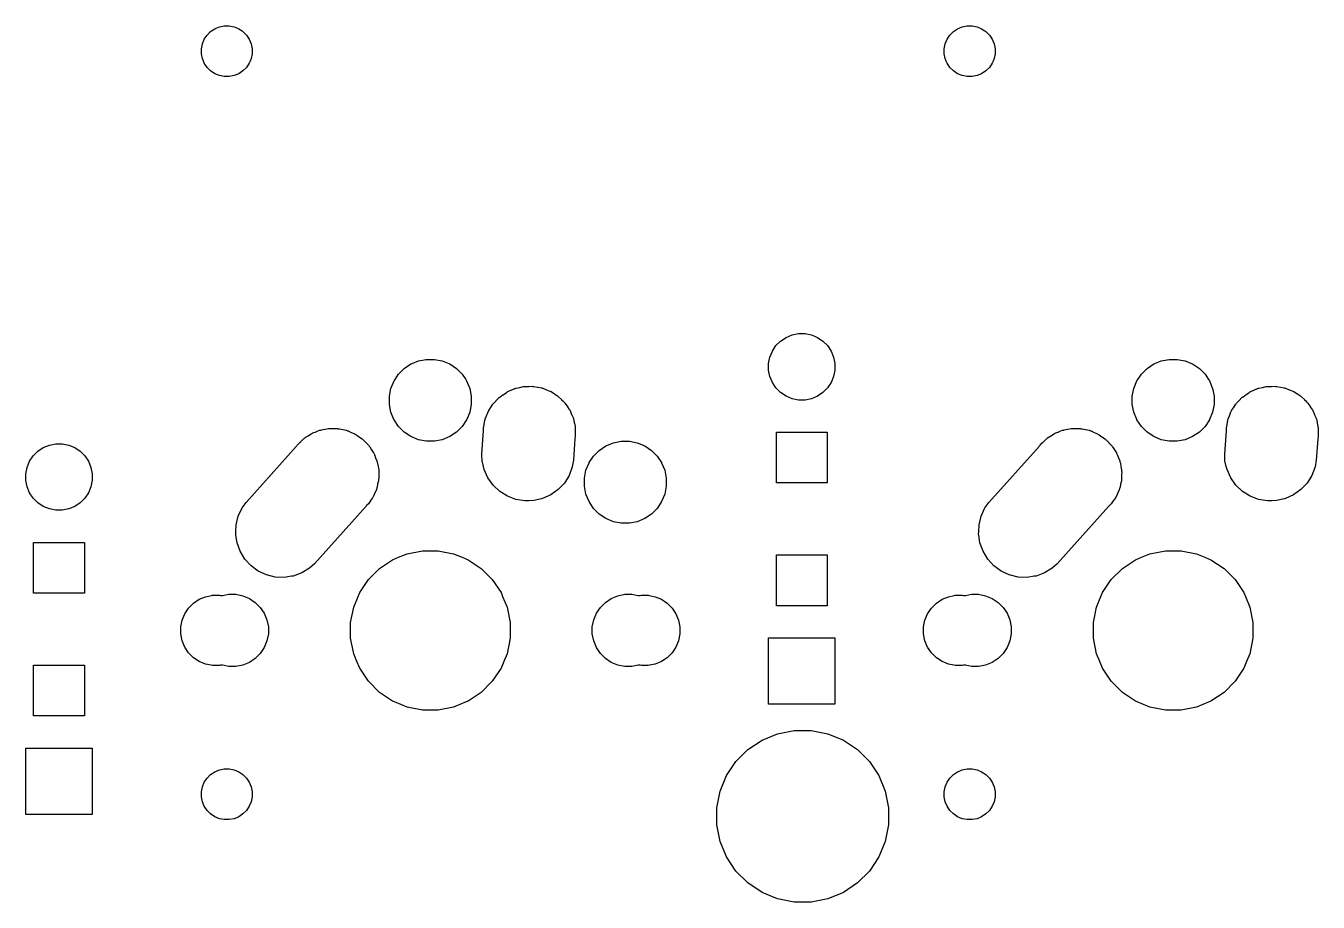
# Model space of a CAD drawing. Extents: x 53 to 306, y -113 to -54.
# Drawn here: x 184.89 to 218.03, y -111.74 to -89.27 of the extents above; entities that cross this region are included whole.
import ezdxf

# ---------------------------------------------------------------- set-up
doc = ezdxf.new("R2010")
doc.units = 0
doc.layers.add('BLACK', color=7, linetype='CONTINUOUS')

msp = doc.modelspace()

# ---------------------------------------------------------------- linework, layer by layer
at = {"layer": 'BLACK', "linetype": 'CONTINUOUS'}
for p, q in [((189.536, -89.51), (189.627, -89.4193)), ((189.627, -89.4193), (189.65, -89.404)), ((189.65, -89.404), (189.734, -89.3481)), ((189.734, -89.3481), (189.77, -89.333)), ((189.77, -89.333), (189.852, -89.299)), ((189.852, -89.299), (189.978, -89.274)), ((189.978, -89.274), (190.106, -89.274)), ((190.106, -89.274), (190.232, -89.299)), ((190.232, -89.299), (190.314, -89.333)), ((190.314, -89.333), (190.35, -89.3481)), ((190.35, -89.3481), (190.434, -89.404)), ((190.434, -89.404), (190.457, -89.4193)), ((190.457, -89.4193), (190.548, -89.51)), ((208.586, -89.51), (208.677, -89.4193)), ((208.677, -89.4193), (208.7, -89.404)), ((208.7, -89.404), (208.784, -89.3481)), ((208.784, -89.3481), (208.82, -89.333)), ((208.82, -89.333), (208.902, -89.299)), ((208.902, -89.299), (209.028, -89.274)), ((209.028, -89.274), (209.156, -89.274)), ((209.156, -89.274), (209.282, -89.299)), ((209.282, -89.299), (209.364, -89.333)), ((209.364, -89.333), (209.4, -89.3481)), ((209.4, -89.3481), (209.484, -89.404)), ((209.484, -89.404), (209.507, -89.4193)), ((209.507, -89.4193), (209.598, -89.51)), ((189.391, -89.8609), (189.416, -89.7351)), ((189.416, -89.7351), (189.465, -89.6166)), ((189.465, -89.6166), (189.536, -89.51)), ((190.548, -89.51), (190.619, -89.6166)), ((190.619, -89.6166), (190.668, -89.7351)), ((190.668, -89.7351), (190.693, -89.8609)), ((208.441, -89.8609), (208.466, -89.7351)), ((208.466, -89.7351), (208.515, -89.6166)), ((208.515, -89.6166), (208.586, -89.51)), ((209.598, -89.51), (209.669, -89.6166)), ((209.669, -89.6166), (209.718, -89.7351)), ((209.718, -89.7351), (209.743, -89.8609)), ((189.391, -89.9891), (189.391, -89.8609)), ((189.416, -90.1149), (189.391, -89.9891)), ((189.442, -90.1768), (189.416, -90.1149)), ((190.668, -90.1149), (190.642, -90.1768)), ((190.693, -89.9891), (190.668, -90.1149)), ((190.693, -89.8609), (190.693, -89.9891)), ((208.441, -89.9891), (208.441, -89.8609)), ((208.466, -90.1149), (208.441, -89.9891)), ((208.492, -90.1768), (208.466, -90.1149)), ((209.718, -90.1149), (209.692, -90.1768)), ((209.743, -89.9891), (209.718, -90.1149)), ((209.743, -89.8609), (209.743, -89.9891)), ((189.465, -90.2334), (189.442, -90.1768)), ((189.536, -90.34), (189.465, -90.2334)), ((189.627, -90.4307), (189.536, -90.34)), ((189.734, -90.5019), (189.627, -90.4307)), ((190.457, -90.4307), (190.35, -90.5019)), ((190.548, -90.34), (190.457, -90.4307)), ((190.619, -90.2334), (190.548, -90.34)), ((190.642, -90.1768), (190.619, -90.2334)), ((208.515, -90.2334), (208.492, -90.1768)), ((208.586, -90.34), (208.515, -90.2334)), ((208.677, -90.4307), (208.586, -90.34)), ((208.784, -90.5019), (208.677, -90.4307)), ((209.507, -90.4307), (209.4, -90.5019)), ((209.598, -90.34), (209.507, -90.4307)), ((209.669, -90.2334), (209.598, -90.34)), ((209.692, -90.1768), (209.669, -90.2334)), ((189.852, -90.551), (189.734, -90.5019)), ((189.734, -90.5019), (189.734, -90.5019)), ((189.734, -90.5019), (189.734, -90.5019)), ((189.978, -90.576), (189.852, -90.551)), ((190.106, -90.576), (189.978, -90.576)), ((190.232, -90.551), (190.106, -90.576)), ((190.35, -90.5019), (190.232, -90.551)), ((190.35, -90.5019), (190.35, -90.5019)), ((190.35, -90.5019), (190.35, -90.5019)), ((208.902, -90.551), (208.784, -90.5019)), ((208.784, -90.5019), (208.784, -90.5019)), ((208.784, -90.5019), (208.784, -90.5019)), ((209.028, -90.576), (208.902, -90.551)), ((209.156, -90.576), (209.028, -90.576)), ((209.282, -90.551), (209.156, -90.576)), ((209.4, -90.5019), (209.282, -90.551)), ((209.4, -90.5019), (209.4, -90.5019)), ((209.4, -90.5019), (209.4, -90.5019)), ((204.125, -97.4735), (204.244, -97.355)), ((204.244, -97.355), (204.383, -97.2619)), ((204.383, -97.2619), (204.538, -97.1977)), ((204.538, -97.1977), (204.702, -97.165)), ((204.702, -97.165), (204.87, -97.165)), ((204.87, -97.165), (205.034, -97.1977)), ((205.034, -97.1977), (205.189, -97.2619)), ((205.189, -97.2619), (205.328, -97.355)), ((205.328, -97.355), (205.447, -97.4735)), ((203.968, -97.7678), (204.032, -97.6129)), ((204.032, -97.6129), (204.125, -97.4735)), ((205.447, -97.4735), (205.54, -97.6129)), ((205.54, -97.6129), (205.604, -97.7678)), ((194.446, -98.205), (194.592, -98.0586)), ((194.592, -98.0586), (194.764, -97.9436)), ((194.764, -97.9436), (194.792, -97.9322)), ((194.792, -97.9322), (194.955, -97.8644)), ((194.955, -97.8644), (195.158, -97.824)), ((195.158, -97.824), (195.366, -97.824)), ((195.366, -97.824), (195.569, -97.8644)), ((195.569, -97.8644), (195.732, -97.9322)), ((195.732, -97.9322), (195.76, -97.9436)), ((195.76, -97.9436), (195.932, -98.0586)), ((195.932, -98.0586), (196.078, -98.205)), ((203.935, -97.9322), (203.968, -97.7678)), ((203.935, -98.0998), (203.935, -97.9322)), ((205.604, -97.7678), (205.637, -97.9322)), ((205.637, -97.9322), (205.637, -98.0998)), ((213.496, -98.205), (213.642, -98.0586)), ((213.642, -98.0586), (213.814, -97.9436)), ((213.814, -97.9436), (213.842, -97.9322)), ((213.842, -97.9322), (214.005, -97.8644)), ((214.005, -97.8644), (214.208, -97.824)), ((214.208, -97.824), (214.416, -97.824)), ((214.416, -97.824), (214.619, -97.8644)), ((214.619, -97.8644), (214.782, -97.9322)), ((214.782, -97.9322), (214.81, -97.9436)), ((214.81, -97.9436), (214.982, -98.0586)), ((214.982, -98.0586), (215.128, -98.205)), ((194.251, -98.5684), (194.331, -98.3772)), ((194.331, -98.3772), (194.356, -98.339)), ((194.356, -98.339), (194.446, -98.205)), ((196.078, -98.205), (196.168, -98.339)), ((196.168, -98.339), (196.193, -98.3772)), ((196.193, -98.3772), (196.273, -98.5684)), ((203.968, -98.2642), (203.935, -98.0998)), ((204.032, -98.4191), (203.968, -98.2642)), ((204.125, -98.5585), (204.032, -98.4191)), ((205.54, -98.4191), (205.447, -98.5585)), ((205.604, -98.2642), (205.54, -98.4191)), ((205.637, -98.0998), (205.604, -98.2642)), ((213.301, -98.5684), (213.381, -98.3772)), ((213.381, -98.3772), (213.406, -98.339)), ((213.406, -98.339), (213.496, -98.205)), ((215.128, -98.205), (215.218, -98.339)), ((215.218, -98.339), (215.243, -98.3772)), ((215.243, -98.3772), (215.323, -98.5684)), ((194.211, -98.7715), (194.251, -98.5684)), ((196.273, -98.5684), (196.313, -98.7715)), ((197.052, -98.7815), (197.098, -98.751)), ((197.098, -98.751), (197.124, -98.7334)), ((197.124, -98.7334), (197.127, -98.7313)), ((197.127, -98.7313), (197.213, -98.6701)), ((197.213, -98.6701), (197.222, -98.6663)), ((197.222, -98.6663), (197.24, -98.6563)), ((197.24, -98.6563), (197.245, -98.6528)), ((197.245, -98.6528), (197.267, -98.6438)), ((197.267, -98.6438), (197.327, -98.6187)), ((197.327, -98.6187), (197.331, -98.6173)), ((197.331, -98.6173), (197.425, -98.575)), ((197.425, -98.575), (197.433, -98.5731)), ((197.433, -98.5731), (197.453, -98.5667)), ((197.453, -98.5667), (197.459, -98.5642)), ((197.459, -98.5642), (197.549, -98.5463)), ((197.549, -98.5463), (197.553, -98.5455)), ((197.553, -98.5455), (197.65, -98.523)), ((197.65, -98.523), (197.659, -98.5227)), ((197.659, -98.5227), (197.679, -98.5204)), ((197.679, -98.5204), (197.686, -98.519)), ((197.686, -98.519), (197.781, -98.519)), ((197.781, -98.519), (197.785, -98.5189)), ((197.785, -98.5189), (197.882, -98.516)), ((197.882, -98.516), (197.889, -98.5173)), ((197.889, -98.5173), (197.91, -98.519)), ((197.91, -98.519), (197.918, -98.519)), ((197.918, -98.519), (198.014, -98.5381)), ((198.014, -98.5381), (198.017, -98.5387)), ((198.017, -98.5387), (198.11, -98.5543)), ((198.11, -98.5543), (198.117, -98.5569)), ((198.117, -98.5569), (198.137, -98.5626)), ((198.137, -98.5626), (198.145, -98.5642)), ((198.145, -98.5642), (198.238, -98.6028)), ((198.238, -98.6028), (198.241, -98.6041)), ((198.241, -98.6041), (198.327, -98.6365)), ((198.327, -98.6365), (198.333, -98.64)), ((198.333, -98.64), (198.351, -98.6495)), ((198.351, -98.6495), (198.359, -98.6528)), ((198.359, -98.6528), (198.445, -98.7104)), ((198.445, -98.7104), (198.448, -98.7123)), ((198.448, -98.7123), (198.523, -98.7594)), ((204.244, -98.677), (204.125, -98.5585)), ((204.383, -98.7701), (204.244, -98.677)), ((205.328, -98.677), (205.189, -98.7701)), ((205.447, -98.5585), (205.328, -98.677)), ((213.261, -98.7715), (213.301, -98.5684)), ((215.323, -98.5684), (215.363, -98.7715)), ((216.102, -98.7815), (216.148, -98.751)), ((216.148, -98.751), (216.174, -98.7334)), ((216.174, -98.7334), (216.177, -98.7313)), ((216.177, -98.7313), (216.263, -98.6701)), ((216.263, -98.6701), (216.272, -98.6663)), ((216.272, -98.6663), (216.29, -98.6563)), ((216.29, -98.6563), (216.295, -98.6528)), ((216.295, -98.6528), (216.317, -98.6438)), ((216.317, -98.6438), (216.377, -98.6187)), ((216.377, -98.6187), (216.381, -98.6173)), ((216.381, -98.6173), (216.475, -98.575)), ((216.475, -98.575), (216.483, -98.5731)), ((216.483, -98.5731), (216.503, -98.5667)), ((216.503, -98.5667), (216.509, -98.5642)), ((216.509, -98.5642), (216.599, -98.5463)), ((216.599, -98.5463), (216.603, -98.5455)), ((216.603, -98.5455), (216.7, -98.523)), ((216.7, -98.523), (216.709, -98.5227)), ((216.709, -98.5227), (216.729, -98.5204)), ((216.729, -98.5204), (216.736, -98.519)), ((216.736, -98.519), (216.831, -98.519)), ((216.831, -98.519), (216.835, -98.5189)), ((216.835, -98.5189), (216.932, -98.516)), ((216.932, -98.516), (216.939, -98.5173)), ((216.939, -98.5173), (216.96, -98.519)), ((216.96, -98.519), (216.968, -98.519)), ((216.968, -98.519), (217.064, -98.5381)), ((217.064, -98.5381), (217.067, -98.5387)), ((217.067, -98.5387), (217.16, -98.5543)), ((217.16, -98.5543), (217.167, -98.5569)), ((217.167, -98.5569), (217.187, -98.5626)), ((217.187, -98.5626), (217.195, -98.5642)), ((217.195, -98.5642), (217.288, -98.6028)), ((217.288, -98.6028), (217.291, -98.6041)), ((217.291, -98.6041), (217.377, -98.6365)), ((217.377, -98.6365), (217.383, -98.64)), ((217.383, -98.64), (217.401, -98.6495)), ((217.401, -98.6495), (217.409, -98.6528)), ((217.409, -98.6528), (217.495, -98.7104)), ((217.495, -98.7104), (217.498, -98.7123)), ((217.498, -98.7123), (217.573, -98.7594)), ((194.211, -98.9785), (194.211, -98.7715)), ((194.251, -99.1816), (194.211, -98.9785)), ((196.313, -98.9785), (196.273, -99.1816)), ((196.313, -98.7715), (196.313, -98.9785)), ((196.76, -99.138), (196.806, -99.0691)), ((196.806, -99.0691), (196.808, -99.066)), ((196.808, -99.066), (196.866, -98.9731)), ((196.866, -98.9731), (196.873, -98.966)), ((196.873, -98.966), (196.886, -98.9498)), ((196.886, -98.9498), (196.889, -98.9453)), ((196.889, -98.9453), (196.948, -98.8856)), ((196.948, -98.8856), (196.951, -98.8829)), ((196.951, -98.8829), (197.025, -98.8045)), ((197.025, -98.8045), (197.032, -98.799)), ((197.032, -98.799), (197.048, -98.7856)), ((197.048, -98.7856), (197.052, -98.7815)), ((198.523, -98.7594), (198.528, -98.7635)), ((198.528, -98.7635), (198.544, -98.7764)), ((198.544, -98.7764), (198.552, -98.7815)), ((198.552, -98.7815), (198.627, -98.8565)), ((198.627, -98.8565), (198.629, -98.8591)), ((198.629, -98.8591), (198.663, -98.8906)), ((198.663, -98.8906), (198.692, -98.9182)), ((198.692, -98.9182), (198.695, -98.9227)), ((198.695, -98.9227), (198.709, -98.9386)), ((198.709, -98.9386), (198.715, -98.9453)), ((198.715, -98.9453), (198.775, -99.0352)), ((198.775, -99.0352), (198.778, -99.0383)), ((198.778, -99.0383), (198.826, -99.1068)), ((204.538, -98.8343), (204.383, -98.7701)), ((204.702, -98.867), (204.538, -98.8343)), ((204.87, -98.867), (204.702, -98.867)), ((205.034, -98.8343), (204.87, -98.867)), ((205.189, -98.7701), (205.034, -98.8343)), ((213.261, -98.9785), (213.261, -98.7715)), ((213.301, -99.1816), (213.261, -98.9785)), ((215.363, -98.9785), (215.323, -99.1816)), ((215.363, -98.7715), (215.363, -98.9785)), ((215.81, -99.138), (215.856, -99.0691)), ((215.856, -99.0691), (215.858, -99.066)), ((215.858, -99.066), (215.916, -98.9731)), ((215.916, -98.9731), (215.923, -98.966)), ((215.923, -98.966), (215.936, -98.9498)), ((215.936, -98.9498), (215.939, -98.9453)), ((215.939, -98.9453), (215.998, -98.8856)), ((215.998, -98.8856), (216.001, -98.8829)), ((216.001, -98.8829), (216.075, -98.8045)), ((216.075, -98.8045), (216.082, -98.799)), ((216.082, -98.799), (216.098, -98.7856)), ((216.098, -98.7856), (216.102, -98.7815)), ((217.573, -98.7594), (217.578, -98.7635)), ((217.578, -98.7635), (217.594, -98.7764)), ((217.594, -98.7764), (217.602, -98.7815)), ((217.602, -98.7815), (217.677, -98.8565)), ((217.677, -98.8565), (217.679, -98.8591)), ((217.679, -98.8591), (217.713, -98.8906)), ((217.713, -98.8906), (217.742, -98.9182)), ((217.742, -98.9182), (217.745, -98.9227)), ((217.745, -98.9227), (217.759, -98.9386)), ((217.759, -98.9386), (217.765, -98.9453)), ((217.765, -98.9453), (217.825, -99.0352)), ((217.825, -99.0352), (217.828, -99.0383)), ((217.828, -99.0383), (217.876, -99.1068)), ((194.328, -99.3676), (194.251, -99.1816)), ((194.331, -99.3728), (194.328, -99.3676)), ((194.446, -99.545), (194.331, -99.3728)), ((196.193, -99.3728), (196.078, -99.545)), ((196.196, -99.3676), (196.193, -99.3728)), ((196.273, -99.1816), (196.196, -99.3676)), ((196.642, -99.496), (196.661, -99.3861)), ((196.661, -99.3861), (196.665, -99.3766)), ((196.661, -99.3861), (196.661, -99.3861)), ((196.661, -99.3861), (196.661, -99.3861)), ((196.665, -99.3766), (196.67, -99.3567)), ((196.67, -99.3567), (196.671, -99.352)), ((196.671, -99.352), (196.702, -99.2764)), ((196.702, -99.2764), (196.704, -99.2731)), ((196.704, -99.2731), (196.743, -99.1695)), ((196.743, -99.1695), (196.748, -99.161)), ((196.748, -99.161), (196.758, -99.1426)), ((196.758, -99.1426), (196.76, -99.138)), ((198.826, -99.1068), (198.829, -99.1116)), ((198.829, -99.1116), (198.839, -99.1297)), ((198.839, -99.1297), (198.844, -99.138)), ((198.844, -99.138), (198.886, -99.2394)), ((198.886, -99.2394), (198.888, -99.2427)), ((198.888, -99.2427), (198.922, -99.3181)), ((198.922, -99.3181), (198.923, -99.3229)), ((198.923, -99.3229), (198.929, -99.3426)), ((198.929, -99.3426), (198.933, -99.352)), ((198.933, -99.352), (198.95, -99.4396)), ((213.378, -99.3676), (213.301, -99.1816)), ((213.381, -99.3728), (213.378, -99.3676)), ((213.496, -99.545), (213.381, -99.3728)), ((215.243, -99.3728), (215.128, -99.545)), ((215.246, -99.3676), (215.243, -99.3728)), ((215.323, -99.1816), (215.246, -99.3676)), ((215.692, -99.496), (215.711, -99.3861)), ((215.711, -99.3861), (215.715, -99.3766)), ((215.711, -99.3861), (215.711, -99.3861)), ((215.711, -99.3861), (215.711, -99.3861)), ((215.715, -99.3766), (215.72, -99.3567)), ((215.72, -99.3567), (215.721, -99.352)), ((215.721, -99.352), (215.752, -99.2764)), ((215.752, -99.2764), (215.754, -99.2731)), ((215.754, -99.2731), (215.793, -99.1695)), ((215.793, -99.1695), (215.798, -99.161)), ((215.798, -99.161), (215.808, -99.1426)), ((215.808, -99.1426), (215.81, -99.138)), ((217.876, -99.1068), (217.879, -99.1116)), ((217.879, -99.1116), (217.889, -99.1297)), ((217.889, -99.1297), (217.894, -99.138)), ((217.894, -99.138), (217.936, -99.2394)), ((217.936, -99.2394), (217.938, -99.2427)), ((217.938, -99.2427), (217.972, -99.3181)), ((217.972, -99.3181), (217.973, -99.3229)), ((217.973, -99.3229), (217.979, -99.3426)), ((217.979, -99.3426), (217.983, -99.352)), ((217.983, -99.352), (218, -99.4396)), ((192.167, -99.7584), (192.205, -99.7328)), ((192.205, -99.7328), (192.22, -99.7265)), ((192.22, -99.7265), (192.237, -99.7179)), ((192.237, -99.7179), (192.251, -99.7093)), ((192.251, -99.7093), (192.334, -99.6794)), ((192.334, -99.6794), (192.339, -99.6775)), ((192.339, -99.6775), (192.419, -99.6442)), ((192.419, -99.6442), (192.435, -99.641)), ((192.435, -99.641), (192.453, -99.6359)), ((192.453, -99.6359), (192.469, -99.6302)), ((192.469, -99.6302), (192.555, -99.6169)), ((192.555, -99.6169), (192.561, -99.616)), ((192.561, -99.616), (192.646, -99.599)), ((192.646, -99.599), (192.663, -99.599)), ((192.663, -99.599), (192.682, -99.5976)), ((192.682, -99.5976), (192.698, -99.595)), ((192.698, -99.595), (192.698, -99.595)), ((192.698, -99.595), (192.702, -99.5952)), ((192.702, -99.5952), (192.785, -99.5989)), ((192.785, -99.5989), (192.791, -99.599)), ((192.791, -99.599), (192.878, -99.599)), ((192.878, -99.599), (192.894, -99.6022)), ((192.894, -99.6022), (192.913, -99.6045)), ((192.913, -99.6045), (192.93, -99.6052)), ((192.93, -99.6052), (193.014, -99.626)), ((193.014, -99.626), (193.02, -99.6272)), ((193.02, -99.6272), (193.105, -99.6442)), ((193.105, -99.6442), (193.12, -99.6505)), ((193.12, -99.6505), (193.138, -99.6564)), ((193.138, -99.6564), (193.15, -99.6592)), ((193.15, -99.6592), (193.155, -99.6604)), ((193.155, -99.6604), (193.234, -99.6973)), ((193.234, -99.6973), (193.239, -99.6995)), ((193.239, -99.6995), (193.319, -99.7328)), ((193.319, -99.7328), (193.329, -99.7397)), ((193.329, -99.7397), (193.333, -99.742)), ((193.333, -99.742), (193.349, -99.7514)), ((194.592, -99.6914), (194.446, -99.545)), ((194.764, -99.8064), (194.592, -99.6914)), ((195.932, -99.6914), (195.76, -99.8064)), ((196.078, -99.545), (195.932, -99.6914)), ((196.585, -100.253), (196.626, -99.6524)), ((196.626, -99.579), (196.642, -99.4996)), ((196.626, -99.5792), (196.626, -99.579)), ((196.626, -99.644), (196.626, -99.5792)), ((196.626, -99.6524), (196.626, -99.644)), ((196.642, -99.4996), (196.642, -99.496)), ((198.95, -99.4396), (198.954, -99.4607)), ((198.954, -99.4607), (198.955, -99.4644)), ((198.955, -99.4644), (198.974, -99.5438)), ((198.974, -99.5438), (198.974, -99.5485)), ((198.974, -99.5485), (198.976, -99.5692)), ((198.976, -99.5692), (198.977, -99.5735)), ((198.977, -99.5735), (198.978, -99.5792)), ((198.978, -99.5792), (198.978, -99.6906)), ((198.978, -99.6906), (198.978, -99.6944)), ((198.978, -99.6944), (198.979, -99.7173)), ((198.979, -99.7173), (198.978, -99.7241)), ((198.978, -99.7241), (198.978, -99.7325)), ((198.978, -99.7325), (198.978, -99.8108)), ((204.135, -100.992), (204.135, -99.69)), ((204.135, -99.69), (205.437, -99.69)), ((205.437, -99.69), (205.437, -100.992)), ((211.217, -99.7584), (211.255, -99.7328)), ((211.255, -99.7328), (211.27, -99.7265)), ((211.27, -99.7265), (211.287, -99.7179)), ((211.287, -99.7179), (211.301, -99.7093)), ((211.301, -99.7093), (211.384, -99.6794)), ((211.384, -99.6794), (211.389, -99.6775)), ((211.389, -99.6775), (211.469, -99.6442)), ((211.469, -99.6442), (211.485, -99.641)), ((211.485, -99.641), (211.503, -99.6359)), ((211.503, -99.6359), (211.519, -99.6302)), ((211.519, -99.6302), (211.605, -99.6169)), ((211.605, -99.6169), (211.611, -99.616)), ((211.611, -99.616), (211.696, -99.599)), ((211.696, -99.599), (211.713, -99.599)), ((211.713, -99.599), (211.732, -99.5976)), ((211.732, -99.5976), (211.748, -99.595)), ((211.748, -99.595), (211.748, -99.595)), ((211.748, -99.595), (211.752, -99.5952)), ((211.752, -99.5952), (211.835, -99.5989)), ((211.835, -99.5989), (211.841, -99.599)), ((211.841, -99.599), (211.928, -99.599)), ((211.928, -99.599), (211.944, -99.6022)), ((211.944, -99.6022), (211.963, -99.6045)), ((211.963, -99.6045), (211.98, -99.6052)), ((211.98, -99.6052), (212.064, -99.626)), ((212.064, -99.626), (212.07, -99.6272)), ((212.07, -99.6272), (212.155, -99.6442)), ((212.155, -99.6442), (212.17, -99.6505)), ((212.17, -99.6505), (212.188, -99.6564)), ((212.188, -99.6564), (212.2, -99.6592)), ((212.2, -99.6592), (212.205, -99.6604)), ((212.205, -99.6604), (212.284, -99.6973)), ((212.284, -99.6973), (212.289, -99.6995)), ((212.289, -99.6995), (212.369, -99.7328)), ((212.369, -99.7328), (212.379, -99.7397)), ((212.379, -99.7397), (212.383, -99.742)), ((212.383, -99.742), (212.399, -99.7514)), ((213.642, -99.6914), (213.496, -99.545)), ((213.814, -99.8064), (213.642, -99.6914)), ((214.982, -99.6914), (214.81, -99.8064)), ((215.128, -99.545), (214.982, -99.6914)), ((215.635, -100.253), (215.676, -99.6524)), ((215.676, -99.579), (215.692, -99.4996)), ((215.676, -99.5792), (215.676, -99.579)), ((215.676, -99.644), (215.676, -99.5792)), ((215.676, -99.6524), (215.676, -99.644)), ((215.692, -99.4996), (215.692, -99.496)), ((218, -99.4396), (218.004, -99.4607)), ((218.004, -99.4607), (218.005, -99.4644)), ((218.005, -99.4644), (218.024, -99.5438)), ((218.024, -99.5438), (218.024, -99.5485)), ((218.024, -99.5485), (218.026, -99.5692)), ((218.026, -99.5692), (218.027, -99.5735)), ((218.027, -99.5735), (218.028, -99.5792)), ((218.028, -99.5792), (218.028, -99.6906)), ((218.028, -99.6906), (218.028, -99.6944)), ((218.028, -99.6944), (218.029, -99.7173)), ((218.029, -99.7173), (218.028, -99.7241)), ((218.028, -99.7241), (218.028, -99.7325)), ((218.028, -99.7325), (218.028, -99.8108)), ((185.337, -100.088), (185.492, -100.024)), ((185.492, -100.024), (185.656, -99.991)), ((185.656, -99.991), (185.824, -99.991)), ((185.824, -99.991), (185.988, -100.024)), ((185.988, -100.024), (186.143, -100.088)), ((190.538, -101.493), (191.825, -100.059)), ((191.825, -100.059), (191.836, -100.045)), ((191.836, -100.045), (191.849, -100.025)), ((191.849, -100.025), (191.905, -99.9685)), ((191.905, -99.9685), (191.91, -99.9636)), ((191.91, -99.9636), (191.925, -99.9466)), ((191.925, -99.9466), (191.947, -99.9268)), ((191.925, -99.9466), (191.925, -99.9466)), ((191.925, -99.9466), (191.925, -99.9466)), ((191.947, -99.9268), (191.951, -99.923)), ((191.951, -99.923), (192.012, -99.8615)), ((192.012, -99.8615), (192.026, -99.8524)), ((192.026, -99.8524), (192.041, -99.8406)), ((192.041, -99.8406), (192.051, -99.8314)), ((192.051, -99.8314), (192.053, -99.8294)), ((192.053, -99.8294), (192.128, -99.7841)), ((192.128, -99.7841), (192.133, -99.7811)), ((192.133, -99.7811), (192.167, -99.7584)), ((193.349, -99.7514), (193.364, -99.7584)), ((193.364, -99.7584), (193.435, -99.81)), ((193.435, -99.81), (193.439, -99.8131)), ((193.439, -99.8131), (193.472, -99.835)), ((193.472, -99.835), (193.512, -99.8615)), ((193.512, -99.8615), (193.523, -99.8733)), ((193.523, -99.8733), (193.538, -99.8856)), ((193.538, -99.8856), (193.551, -99.8954)), ((193.551, -99.8954), (193.61, -99.9597)), ((193.61, -99.9597), (193.614, -99.9637)), ((193.614, -99.9637), (193.675, -100.025)), ((193.675, -100.025), (193.685, -100.039)), ((193.685, -100.039), (193.696, -100.054)), ((193.696, -100.054), (193.708, -100.066)), ((193.708, -100.066), (193.753, -100.141)), ((194.955, -99.8856), (194.764, -99.8064)), ((194.764, -99.8064), (194.764, -99.8064)), ((194.764, -99.8064), (194.764, -99.8064)), ((195.158, -99.926), (194.955, -99.8856)), ((195.366, -99.926), (195.158, -99.926)), ((195.569, -99.8856), (195.366, -99.926)), ((195.76, -99.8064), (195.569, -99.8856)), ((195.76, -99.8064), (195.76, -99.8064)), ((195.76, -99.8064), (195.76, -99.8064)), ((198.969, -99.8619), (198.931, -100.413)), ((198.971, -99.846), (198.969, -99.8619)), ((198.978, -99.8108), (198.971, -99.846)), ((199.592, -100.159), (199.764, -100.044)), ((199.764, -100.044), (199.955, -99.9644)), ((199.764, -100.044), (199.764, -100.044)), ((199.955, -99.9644), (200.158, -99.924)), ((200.158, -99.924), (200.366, -99.924)), ((200.366, -99.924), (200.569, -99.9644)), ((200.569, -99.9644), (200.76, -100.044)), ((200.76, -100.044), (200.76, -100.044)), ((200.76, -100.044), (200.932, -100.159)), ((209.588, -101.493), (210.875, -100.059)), ((210.875, -100.059), (210.886, -100.045)), ((210.886, -100.045), (210.899, -100.025)), ((210.899, -100.025), (210.955, -99.9685)), ((210.955, -99.9685), (210.96, -99.9636)), ((210.96, -99.9636), (210.975, -99.9466)), ((210.975, -99.9466), (210.997, -99.9268)), ((210.975, -99.9466), (210.975, -99.9466)), ((210.975, -99.9466), (210.975, -99.9466)), ((210.997, -99.9268), (211.001, -99.923)), ((211.001, -99.923), (211.062, -99.8615)), ((211.062, -99.8615), (211.076, -99.8524)), ((211.076, -99.8524), (211.091, -99.8406)), ((211.091, -99.8406), (211.101, -99.8314)), ((211.101, -99.8314), (211.103, -99.8294)), ((211.103, -99.8294), (211.178, -99.7841)), ((211.178, -99.7841), (211.183, -99.7811)), ((211.183, -99.7811), (211.217, -99.7584)), ((212.399, -99.7514), (212.414, -99.7584)), ((212.414, -99.7584), (212.485, -99.81)), ((212.485, -99.81), (212.489, -99.8131)), ((212.489, -99.8131), (212.522, -99.835)), ((212.522, -99.835), (212.562, -99.8615)), ((212.562, -99.8615), (212.573, -99.8733)), ((212.573, -99.8733), (212.588, -99.8856)), ((212.588, -99.8856), (212.601, -99.8954)), ((212.601, -99.8954), (212.66, -99.9597)), ((212.66, -99.9597), (212.664, -99.9637)), ((212.664, -99.9637), (212.725, -100.025)), ((212.725, -100.025), (212.735, -100.039)), ((212.735, -100.039), (212.746, -100.054)), ((212.746, -100.054), (212.758, -100.066)), ((212.758, -100.066), (212.803, -100.141)), ((214.005, -99.8856), (213.814, -99.8064)), ((213.814, -99.8064), (213.814, -99.8064)), ((213.814, -99.8064), (213.814, -99.8064)), ((214.208, -99.926), (214.005, -99.8856)), ((214.416, -99.926), (214.208, -99.926)), ((214.619, -99.8856), (214.416, -99.926)), ((214.81, -99.8064), (214.619, -99.8856)), ((214.81, -99.8064), (214.81, -99.8064)), ((214.81, -99.8064), (214.81, -99.8064)), ((218.019, -99.8619), (217.981, -100.413)), ((218.021, -99.846), (218.019, -99.8619)), ((218.028, -99.8108), (218.021, -99.846)), ((184.986, -100.439), (185.079, -100.3)), ((185.079, -100.3), (185.198, -100.181)), ((185.198, -100.181), (185.337, -100.088)), ((186.143, -100.088), (186.282, -100.181)), ((186.282, -100.181), (186.401, -100.3)), ((186.401, -100.3), (186.494, -100.439)), ((193.753, -100.141), (193.756, -100.145)), ((193.756, -100.145), (193.804, -100.218)), ((193.804, -100.218), (193.811, -100.233)), ((193.811, -100.233), (193.819, -100.25)), ((193.819, -100.25), (193.828, -100.264)), ((193.828, -100.264), (193.857, -100.346)), ((193.857, -100.346), (193.859, -100.351)), ((193.859, -100.351), (193.89, -100.426)), ((196.586, -100.289), (196.585, -100.253)), ((196.59, -100.426), (196.586, -100.289)), ((198.931, -100.413), (198.903, -100.584)), ((199.336, -100.47), (199.446, -100.305)), ((199.446, -100.305), (199.592, -100.159)), ((200.932, -100.159), (201.078, -100.305)), ((201.078, -100.305), (201.188, -100.47)), ((212.803, -100.141), (212.806, -100.145)), ((212.806, -100.145), (212.854, -100.218)), ((212.854, -100.218), (212.861, -100.233)), ((212.861, -100.233), (212.869, -100.25)), ((212.869, -100.25), (212.878, -100.264)), ((212.878, -100.264), (212.907, -100.346)), ((212.907, -100.346), (212.909, -100.351)), ((212.909, -100.351), (212.94, -100.426)), ((215.636, -100.289), (215.635, -100.253)), ((215.64, -100.426), (215.636, -100.289)), ((217.981, -100.413), (217.953, -100.584)), ((184.889, -100.758), (184.922, -100.594)), ((184.922, -100.594), (184.986, -100.439)), ((186.494, -100.439), (186.558, -100.594)), ((186.558, -100.594), (186.591, -100.758)), ((193.89, -100.426), (193.893, -100.432)), ((193.893, -100.432), (193.896, -100.448)), ((193.896, -100.448), (193.901, -100.467)), ((193.901, -100.467), (193.907, -100.482)), ((193.907, -100.482), (193.92, -100.568)), ((193.92, -100.568), (193.921, -100.573)), ((193.921, -100.573), (193.938, -100.659)), ((193.938, -100.659), (193.938, -100.676)), ((193.938, -100.676), (193.939, -100.695)), ((193.942, -100.711), (193.938, -100.798)), ((193.939, -100.695), (193.942, -100.711)), ((193.942, -100.711), (193.942, -100.711)), ((196.624, -100.574), (196.59, -100.426)), ((196.642, -100.652), (196.624, -100.574)), ((196.737, -100.863), (196.642, -100.652)), ((198.903, -100.584), (198.82, -100.8)), ((199.211, -100.871), (199.251, -100.668)), ((199.251, -100.668), (199.331, -100.477)), ((199.331, -100.477), (199.336, -100.47)), ((201.188, -100.47), (201.193, -100.477)), ((201.193, -100.477), (201.273, -100.668)), ((201.273, -100.668), (201.313, -100.871)), ((212.94, -100.426), (212.943, -100.432)), ((212.943, -100.432), (212.946, -100.448)), ((212.946, -100.448), (212.951, -100.467)), ((212.951, -100.467), (212.957, -100.482)), ((212.957, -100.482), (212.97, -100.568)), ((212.97, -100.568), (212.971, -100.573)), ((212.971, -100.573), (212.988, -100.659)), ((212.988, -100.659), (212.988, -100.676)), ((212.988, -100.676), (212.989, -100.695)), ((212.992, -100.711), (212.988, -100.798)), ((212.989, -100.695), (212.992, -100.711)), ((212.992, -100.711), (212.992, -100.711)), ((215.674, -100.574), (215.64, -100.426)), ((215.692, -100.652), (215.674, -100.574)), ((215.787, -100.863), (215.692, -100.652)), ((217.953, -100.584), (217.87, -100.8)), ((184.889, -100.926), (184.889, -100.758)), ((184.922, -101.09), (184.889, -100.926)), ((186.591, -100.926), (186.558, -101.09)), ((186.591, -100.758), (186.591, -100.926)), ((193.91, -101.032), (193.898, -101.09)), ((193.911, -101.027), (193.91, -101.032)), ((193.932, -100.943), (193.911, -101.027)), ((193.935, -100.907), (193.932, -100.926)), ((193.932, -100.926), (193.932, -100.943)), ((193.938, -100.891), (193.935, -100.906)), ((193.935, -100.906), (193.935, -100.907)), ((193.938, -100.798), (193.938, -100.803)), ((193.938, -100.803), (193.938, -100.891)), ((196.872, -101.052), (196.737, -100.863)), ((197.04, -101.211), (196.872, -101.052)), ((198.698, -100.997), (198.539, -101.165)), ((198.82, -100.8), (198.698, -100.997)), ((199.211, -101.079), (199.211, -100.871)), ((201.313, -100.871), (201.313, -101.079)), ((205.437, -100.992), (204.135, -100.992)), ((212.96, -101.032), (212.948, -101.09)), ((212.961, -101.027), (212.96, -101.032)), ((212.982, -100.943), (212.961, -101.027)), ((212.985, -100.907), (212.982, -100.926)), ((212.982, -100.926), (212.982, -100.943)), ((212.988, -100.891), (212.985, -100.906)), ((212.985, -100.906), (212.985, -100.907)), ((212.988, -100.798), (212.988, -100.803)), ((212.988, -100.803), (212.988, -100.891)), ((215.922, -101.052), (215.787, -100.863)), ((216.09, -101.211), (215.922, -101.052)), ((217.748, -100.997), (217.589, -101.165)), ((217.87, -100.8), (217.748, -100.997)), ((184.986, -101.245), (184.922, -101.09)), ((185.079, -101.384), (184.986, -101.245)), ((185.198, -101.503), (185.079, -101.384)), ((186.401, -101.384), (186.282, -101.503)), ((186.494, -101.245), (186.401, -101.384)), ((186.558, -101.09), (186.494, -101.245)), ((193.779, -101.377), (193.727, -101.447)), ((193.786, -101.362), (193.779, -101.377)), ((193.795, -101.346), (193.786, -101.362)), ((193.804, -101.332), (193.795, -101.346)), ((193.838, -101.251), (193.804, -101.332)), ((193.804, -101.332), (193.804, -101.332)), ((193.84, -101.246), (193.838, -101.251)), ((193.877, -101.168), (193.84, -101.246)), ((193.881, -101.151), (193.877, -101.168)), ((193.886, -101.133), (193.881, -101.151)), ((193.893, -101.118), (193.886, -101.133)), ((193.898, -101.09), (193.893, -101.118)), ((197.237, -101.333), (197.04, -101.211)), ((197.453, -101.416), (197.237, -101.333)), ((198.114, -101.401), (197.913, -101.447)), ((198.139, -101.395), (198.114, -101.401)), ((198.35, -101.3), (198.139, -101.395)), ((198.539, -101.165), (198.35, -101.3)), ((199.251, -101.282), (199.211, -101.079)), ((199.331, -101.473), (199.251, -101.282)), ((201.273, -101.282), (201.193, -101.473)), ((201.313, -101.079), (201.273, -101.282)), ((212.829, -101.377), (212.777, -101.447)), ((212.836, -101.362), (212.829, -101.377)), ((212.845, -101.346), (212.836, -101.362)), ((212.854, -101.332), (212.845, -101.346)), ((212.888, -101.251), (212.854, -101.332)), ((212.854, -101.332), (212.854, -101.332)), ((212.89, -101.246), (212.888, -101.251)), ((212.927, -101.168), (212.89, -101.246)), ((212.931, -101.151), (212.927, -101.168)), ((212.936, -101.133), (212.931, -101.151)), ((212.943, -101.118), (212.936, -101.133)), ((212.948, -101.09), (212.943, -101.118)), ((216.287, -101.333), (216.09, -101.211)), ((216.503, -101.416), (216.287, -101.333)), ((217.164, -101.401), (216.963, -101.447)), ((217.189, -101.395), (217.164, -101.401)), ((217.4, -101.3), (217.189, -101.395)), ((217.589, -101.165), (217.4, -101.3)), ((185.337, -101.596), (185.198, -101.503)), ((185.492, -101.66), (185.337, -101.596)), ((185.656, -101.693), (185.492, -101.66)), ((185.824, -101.693), (185.656, -101.693)), ((185.988, -101.66), (185.824, -101.693)), ((186.143, -101.596), (185.988, -101.66)), ((186.282, -101.503), (186.143, -101.596)), ((190.337, -101.842), (190.435, -101.633)), ((190.435, -101.633), (190.538, -101.493)), ((190.538, -101.493), (190.538, -101.493)), ((190.538, -101.493), (190.538, -101.493)), ((193.614, -101.587), (192.289, -103.063)), ((193.618, -101.582), (193.614, -101.587)), ((193.675, -101.525), (193.618, -101.582)), ((193.724, -101.452), (193.675, -101.525)), ((193.727, -101.447), (193.724, -101.452)), ((197.682, -101.454), (197.453, -101.416)), ((197.79, -101.451), (197.682, -101.454)), ((197.913, -101.447), (197.79, -101.451)), ((199.446, -101.645), (199.331, -101.473)), ((199.331, -101.473), (199.331, -101.473)), ((199.592, -101.791), (199.446, -101.645)), ((201.078, -101.645), (200.932, -101.791)), ((201.193, -101.473), (201.078, -101.645)), ((201.193, -101.473), (201.193, -101.473)), ((209.387, -101.842), (209.485, -101.633)), ((209.485, -101.633), (209.588, -101.493)), ((209.588, -101.493), (209.588, -101.493)), ((209.588, -101.493), (209.588, -101.493)), ((212.664, -101.587), (211.339, -103.063)), ((212.668, -101.582), (212.664, -101.587)), ((212.725, -101.525), (212.668, -101.582)), ((212.774, -101.452), (212.725, -101.525)), ((212.777, -101.447), (212.774, -101.452)), ((216.732, -101.454), (216.503, -101.416)), ((216.84, -101.451), (216.732, -101.454)), ((216.963, -101.447), (216.84, -101.451)), ((190.274, -102.254), (190.282, -102.067)), ((190.282, -102.067), (190.337, -101.842)), ((199.764, -101.906), (199.592, -101.791)), ((199.955, -101.986), (199.764, -101.906)), ((199.764, -101.906), (199.764, -101.906)), ((199.764, -101.906), (199.764, -101.906)), ((200.158, -102.026), (199.955, -101.986)), ((200.366, -102.026), (200.158, -102.026)), ((200.569, -101.986), (200.366, -102.026)), ((200.76, -101.906), (200.569, -101.986)), ((200.932, -101.791), (200.76, -101.906)), ((200.76, -101.906), (200.76, -101.906)), ((200.76, -101.906), (200.76, -101.906)), ((209.324, -102.254), (209.332, -102.067)), ((209.332, -102.067), (209.387, -101.842)), ((190.272, -102.299), (190.274, -102.254)), ((190.277, -102.332), (190.272, -102.299)), ((190.307, -102.528), (190.277, -102.332)), ((209.322, -102.299), (209.324, -102.254)), ((209.327, -102.332), (209.322, -102.299)), ((209.357, -102.528), (209.327, -102.332)), ((185.089, -103.818), (185.089, -102.516)), ((185.089, -102.516), (186.391, -102.516)), ((186.391, -102.516), (186.391, -103.818)), ((190.386, -102.746), (190.307, -102.528)), ((194.666, -102.809), (195.061, -102.73)), ((195.061, -102.73), (195.463, -102.73)), ((195.463, -102.73), (195.858, -102.809)), ((209.436, -102.746), (209.357, -102.528)), ((213.716, -102.809), (214.111, -102.73)), ((214.111, -102.73), (214.513, -102.73)), ((214.513, -102.73), (214.908, -102.809)), ((190.506, -102.944), (190.386, -102.746)), ((190.663, -103.115), (190.506, -102.944)), ((192.289, -103.063), (192.161, -103.181)), ((192.289, -103.063), (192.289, -103.063)), ((193.958, -103.187), (194.293, -102.963)), ((194.293, -102.963), (194.448, -102.899)), ((194.448, -102.899), (194.666, -102.809)), ((195.858, -102.809), (196.076, -102.899)), ((196.076, -102.899), (196.231, -102.963)), ((196.231, -102.963), (196.566, -103.187)), ((204.135, -104.142), (204.135, -102.84)), ((204.135, -102.84), (205.437, -102.84)), ((205.437, -102.84), (205.437, -104.142)), ((209.556, -102.944), (209.436, -102.746)), ((209.713, -103.115), (209.556, -102.944)), ((211.339, -103.063), (211.211, -103.181)), ((211.339, -103.063), (211.339, -103.063)), ((213.008, -103.187), (213.343, -102.963)), ((213.343, -102.963), (213.498, -102.899)), ((213.498, -102.899), (213.716, -102.809)), ((214.908, -102.809), (215.126, -102.899)), ((215.126, -102.899), (215.281, -102.963)), ((215.281, -102.963), (215.616, -103.187)), ((190.85, -103.252), (190.663, -103.115)), ((191.059, -103.35), (190.85, -103.252)), ((191.284, -103.405), (191.059, -103.35)), ((191.699, -103.387), (191.516, -103.415)), ((191.745, -103.38), (191.699, -103.387)), ((191.963, -103.301), (191.745, -103.38)), ((192.161, -103.181), (191.963, -103.301)), ((193.674, -103.471), (193.958, -103.187)), ((196.566, -103.187), (196.85, -103.471)), ((209.9, -103.252), (209.713, -103.115)), ((210.109, -103.35), (209.9, -103.252)), ((210.334, -103.405), (210.109, -103.35)), ((210.749, -103.387), (210.566, -103.415)), ((210.795, -103.38), (210.749, -103.387)), ((211.013, -103.301), (210.795, -103.38)), ((211.211, -103.181), (211.013, -103.301)), ((212.724, -103.471), (213.008, -103.187)), ((215.616, -103.187), (215.9, -103.471)), ((191.516, -103.415), (191.284, -103.405)), ((191.516, -103.415), (191.516, -103.415)), ((193.45, -103.806), (193.674, -103.471)), ((196.85, -103.471), (197.074, -103.806)), ((210.566, -103.415), (210.334, -103.405)), ((210.566, -103.415), (210.566, -103.415)), ((212.5, -103.806), (212.724, -103.471)), ((215.9, -103.471), (216.124, -103.806)), ((186.391, -103.818), (185.089, -103.818)), ((189.188, -104.075), (189.335, -103.977)), ((189.335, -103.977), (189.499, -103.909)), ((189.499, -103.909), (189.648, -103.879)), ((189.648, -103.879), (189.673, -103.874)), ((189.673, -103.874), (189.851, -103.874)), ((189.851, -103.874), (189.884, -103.881)), ((189.884, -103.881), (189.908, -103.883)), ((189.908, -103.883), (189.932, -103.881)), ((189.932, -103.881), (190.091, -103.849)), ((190.091, -103.849), (190.273, -103.849)), ((190.273, -103.849), (190.452, -103.885)), ((190.452, -103.885), (190.621, -103.954)), ((190.621, -103.954), (190.772, -104.056)), ((190.772, -104.056), (190.901, -104.185)), ((193.296, -104.179), (193.409, -103.906)), ((193.409, -103.906), (193.45, -103.806)), ((197.074, -103.806), (197.115, -103.906)), ((197.115, -103.906), (197.228, -104.179)), ((199.623, -104.185), (199.752, -104.056)), ((199.752, -104.056), (199.903, -103.954)), ((199.903, -103.954), (200.072, -103.885)), ((200.072, -103.885), (200.251, -103.849)), ((200.251, -103.849), (200.433, -103.849)), ((200.433, -103.849), (200.592, -103.881)), ((200.592, -103.881), (200.616, -103.883)), ((200.616, -103.883), (200.64, -103.881)), ((200.64, -103.881), (200.673, -103.874)), ((200.673, -103.874), (200.851, -103.874)), ((200.851, -103.874), (200.876, -103.879)), ((200.876, -103.879), (201.025, -103.909)), ((201.025, -103.909), (201.189, -103.977)), ((201.189, -103.977), (201.336, -104.075)), ((208.238, -104.075), (208.385, -103.977)), ((208.385, -103.977), (208.549, -103.909)), ((208.549, -103.909), (208.698, -103.879)), ((208.698, -103.879), (208.723, -103.874)), ((208.723, -103.874), (208.901, -103.874)), ((208.901, -103.874), (208.934, -103.881)), ((208.934, -103.881), (208.958, -103.883)), ((208.958, -103.883), (208.982, -103.881)), ((208.982, -103.881), (209.141, -103.849)), ((209.141, -103.849), (209.323, -103.849)), ((209.323, -103.849), (209.502, -103.885)), ((209.502, -103.885), (209.671, -103.954)), ((209.671, -103.954), (209.822, -104.056)), ((209.822, -104.056), (209.951, -104.185)), ((212.346, -104.179), (212.459, -103.906)), ((212.459, -103.906), (212.5, -103.806)), ((216.124, -103.806), (216.165, -103.906)), ((216.165, -103.906), (216.278, -104.179)), ((188.896, -104.512), (188.964, -104.348)), ((188.964, -104.348), (189.062, -104.201)), ((189.062, -104.201), (189.188, -104.075)), ((190.901, -104.185), (191.003, -104.336)), ((191.003, -104.336), (191.072, -104.505)), ((193.217, -104.574), (193.296, -104.179)), ((197.228, -104.179), (197.307, -104.574)), ((199.452, -104.505), (199.521, -104.336)), ((199.521, -104.336), (199.623, -104.185)), ((201.336, -104.075), (201.462, -104.201)), ((201.462, -104.201), (201.56, -104.348)), ((201.56, -104.348), (201.628, -104.512)), ((205.437, -104.142), (204.135, -104.142)), ((207.946, -104.512), (208.014, -104.348)), ((208.014, -104.348), (208.112, -104.201)), ((208.112, -104.201), (208.238, -104.075)), ((209.951, -104.185), (210.053, -104.336)), ((210.053, -104.336), (210.122, -104.505)), ((212.267, -104.574), (212.346, -104.179)), ((216.278, -104.179), (216.357, -104.574)), ((188.861, -104.686), (188.896, -104.512)), ((188.861, -104.864), (188.861, -104.686)), ((191.072, -104.505), (191.108, -104.684)), ((191.108, -104.684), (191.108, -104.866)), ((193.217, -104.976), (193.217, -104.574)), ((197.307, -104.574), (197.307, -104.976)), ((199.416, -104.684), (199.452, -104.505)), ((199.416, -104.866), (199.416, -104.684)), ((201.628, -104.512), (201.663, -104.686)), ((201.663, -104.686), (201.663, -104.864)), ((207.911, -104.686), (207.946, -104.512)), ((207.911, -104.864), (207.911, -104.686)), ((210.122, -104.505), (210.158, -104.684)), ((210.158, -104.684), (210.158, -104.866)), ((212.267, -104.976), (212.267, -104.574)), ((216.357, -104.574), (216.357, -104.976)), ((188.896, -105.038), (188.861, -104.864)), ((188.964, -105.202), (188.896, -105.038)), ((191.072, -105.045), (191.003, -105.214)), ((191.108, -104.866), (191.072, -105.045)), ((193.296, -105.371), (193.217, -104.976)), ((197.307, -104.976), (197.228, -105.371)), ((199.452, -105.045), (199.416, -104.866)), ((199.521, -105.214), (199.452, -105.045)), ((201.628, -105.038), (201.56, -105.202)), ((201.663, -104.864), (201.628, -105.038)), ((203.935, -106.667), (203.935, -104.965)), ((203.935, -104.965), (205.637, -104.965)), ((205.637, -104.965), (205.637, -106.667)), ((207.946, -105.038), (207.911, -104.864)), ((208.014, -105.202), (207.946, -105.038)), ((210.122, -105.045), (210.053, -105.214)), ((210.158, -104.866), (210.122, -105.045)), ((212.346, -105.371), (212.267, -104.976)), ((216.357, -104.976), (216.278, -105.371)), ((189.062, -105.349), (188.964, -105.202)), ((189.188, -105.475), (189.062, -105.349)), ((190.901, -105.365), (190.772, -105.494)), ((191.003, -105.214), (190.901, -105.365)), ((193.379, -105.573), (193.296, -105.371)), ((197.228, -105.371), (197.145, -105.573)), ((199.623, -105.365), (199.521, -105.214)), ((199.752, -105.494), (199.623, -105.365)), ((201.462, -105.349), (201.336, -105.475)), ((201.56, -105.202), (201.462, -105.349)), ((208.112, -105.349), (208.014, -105.202)), ((208.238, -105.475), (208.112, -105.349)), ((209.951, -105.365), (209.822, -105.494)), ((210.053, -105.214), (209.951, -105.365)), ((212.429, -105.573), (212.346, -105.371)), ((216.278, -105.371), (216.195, -105.573)), ((185.089, -106.968), (185.089, -105.666)), ((185.089, -105.666), (186.391, -105.666)), ((186.391, -105.666), (186.391, -106.968)), ((189.335, -105.573), (189.188, -105.475)), ((189.499, -105.641), (189.335, -105.573)), ((189.64, -105.669), (189.499, -105.641)), ((189.673, -105.676), (189.64, -105.669)), ((189.851, -105.676), (189.673, -105.676)), ((189.884, -105.669), (189.851, -105.676)), ((189.908, -105.667), (189.884, -105.669)), ((189.932, -105.669), (189.908, -105.667)), ((190.091, -105.701), (189.932, -105.669)), ((190.273, -105.701), (190.091, -105.701)), ((190.452, -105.665), (190.273, -105.701)), ((190.621, -105.596), (190.452, -105.665)), ((190.772, -105.494), (190.621, -105.596)), ((193.45, -105.744), (193.379, -105.573)), ((197.145, -105.573), (197.074, -105.744)), ((199.903, -105.596), (199.752, -105.494)), ((200.072, -105.665), (199.903, -105.596)), ((200.251, -105.701), (200.072, -105.665)), ((200.433, -105.701), (200.251, -105.701)), ((200.592, -105.669), (200.433, -105.701)), ((200.616, -105.667), (200.592, -105.669)), ((200.64, -105.669), (200.616, -105.667)), ((200.673, -105.676), (200.64, -105.669)), ((200.851, -105.676), (200.673, -105.676)), ((200.884, -105.669), (200.851, -105.676)), ((201.025, -105.641), (200.884, -105.669)), ((201.189, -105.573), (201.025, -105.641)), ((201.336, -105.475), (201.189, -105.573)), ((208.385, -105.573), (208.238, -105.475)), ((208.549, -105.641), (208.385, -105.573)), ((208.69, -105.669), (208.549, -105.641)), ((208.723, -105.676), (208.69, -105.669)), ((208.901, -105.676), (208.723, -105.676)), ((208.934, -105.669), (208.901, -105.676)), ((208.958, -105.667), (208.934, -105.669)), ((208.982, -105.669), (208.958, -105.667)), ((209.141, -105.701), (208.982, -105.669)), ((209.323, -105.701), (209.141, -105.701)), ((209.502, -105.665), (209.323, -105.701)), ((209.671, -105.596), (209.502, -105.665)), ((209.822, -105.494), (209.671, -105.596)), ((212.5, -105.744), (212.429, -105.573)), ((216.195, -105.573), (216.124, -105.744)), ((193.674, -106.079), (193.45, -105.744)), ((197.074, -105.744), (196.85, -106.079)), ((212.724, -106.079), (212.5, -105.744)), ((216.124, -105.744), (215.9, -106.079)), ((193.958, -106.363), (193.674, -106.079)), ((194.293, -106.587), (193.958, -106.363)), ((196.566, -106.363), (196.231, -106.587)), ((196.85, -106.079), (196.566, -106.363)), ((213.008, -106.363), (212.724, -106.079)), ((213.343, -106.587), (213.008, -106.363)), ((215.616, -106.363), (215.281, -106.587)), ((215.9, -106.079), (215.616, -106.363)), ((194.34, -106.606), (194.293, -106.587)), ((194.666, -106.741), (194.34, -106.606)), ((196.184, -106.606), (195.858, -106.741)), ((196.231, -106.587), (196.184, -106.606)), ((205.637, -106.667), (203.935, -106.667)), ((213.39, -106.606), (213.343, -106.587)), ((213.716, -106.741), (213.39, -106.606)), ((215.234, -106.606), (214.908, -106.741)), ((215.281, -106.587), (215.234, -106.606)), ((186.391, -106.968), (185.089, -106.968)), ((195.061, -106.82), (194.666, -106.741)), ((195.463, -106.82), (195.061, -106.82)), ((195.858, -106.741), (195.463, -106.82)), ((214.111, -106.82), (213.716, -106.741)), ((214.513, -106.82), (214.111, -106.82)), ((214.908, -106.741), (214.513, -106.82)), ((204.168, -107.424), (204.593, -107.339)), ((204.593, -107.339), (205.027, -107.339)), ((205.027, -107.339), (205.452, -107.424)), ((203.407, -107.83), (203.767, -107.589)), ((203.767, -107.589), (204.168, -107.424)), ((203.767, -107.589), (203.767, -107.589)), ((205.452, -107.424), (205.853, -107.589)), ((205.853, -107.589), (205.853, -107.589)), ((205.853, -107.589), (206.213, -107.83)), ((184.889, -109.493), (184.889, -107.791)), ((184.889, -107.791), (186.591, -107.791)), ((186.591, -107.791), (186.591, -109.493)), ((203.1, -108.137), (203.407, -107.83)), ((206.213, -107.83), (206.52, -108.137)), ((189.736, -108.397), (189.852, -108.349)), ((189.852, -108.349), (189.978, -108.324)), ((189.978, -108.324), (190.106, -108.324)), ((190.106, -108.324), (190.232, -108.349)), ((190.232, -108.349), (190.348, -108.397)), ((202.859, -108.497), (203.1, -108.137)), ((206.52, -108.137), (206.761, -108.497)), ((208.786, -108.397), (208.902, -108.349)), ((208.902, -108.349), (209.028, -108.324)), ((209.028, -108.324), (209.156, -108.324)), ((209.156, -108.324), (209.282, -108.349)), ((209.282, -108.349), (209.398, -108.397)), ((189.416, -108.785), (189.465, -108.667)), ((189.465, -108.667), (189.536, -108.56)), ((189.536, -108.56), (189.627, -108.469)), ((189.627, -108.469), (189.734, -108.398)), ((189.734, -108.398), (189.736, -108.397)), ((190.348, -108.397), (190.35, -108.398)), ((190.35, -108.398), (190.457, -108.469)), ((190.457, -108.469), (190.548, -108.56)), ((190.548, -108.56), (190.619, -108.667)), ((190.619, -108.667), (190.668, -108.785)), ((202.694, -108.898), (202.859, -108.497)), ((202.859, -108.497), (202.859, -108.497)), ((206.761, -108.497), (206.761, -108.497)), ((206.761, -108.497), (206.926, -108.898)), ((208.466, -108.785), (208.515, -108.667)), ((208.515, -108.667), (208.586, -108.56)), ((208.586, -108.56), (208.677, -108.469)), ((208.677, -108.469), (208.784, -108.398)), ((208.784, -108.398), (208.786, -108.397)), ((209.398, -108.397), (209.4, -108.398)), ((209.4, -108.398), (209.507, -108.469)), ((209.507, -108.469), (209.598, -108.56)), ((209.598, -108.56), (209.669, -108.667)), ((209.669, -108.667), (209.718, -108.785)), ((189.391, -108.911), (189.416, -108.785)), ((189.391, -109.039), (189.391, -108.911)), ((190.668, -108.785), (190.693, -108.911)), ((190.693, -108.911), (190.693, -109.039)), ((202.609, -109.323), (202.694, -108.898)), ((206.926, -108.898), (207.011, -109.323)), ((208.441, -108.911), (208.466, -108.785)), ((208.441, -109.039), (208.441, -108.911)), ((209.718, -108.785), (209.743, -108.911)), ((209.743, -108.911), (209.743, -109.039)), ((189.4, -109.083), (189.391, -109.039)), ((189.416, -109.165), (189.4, -109.083)), ((189.465, -109.283), (189.416, -109.165)), ((189.536, -109.39), (189.465, -109.283)), ((190.619, -109.283), (190.548, -109.39)), ((190.668, -109.165), (190.619, -109.283)), ((190.684, -109.083), (190.668, -109.165)), ((190.693, -109.039), (190.684, -109.083)), ((202.609, -109.757), (202.609, -109.323)), ((207.011, -109.323), (207.011, -109.757)), ((208.45, -109.083), (208.441, -109.039)), ((208.466, -109.165), (208.45, -109.083)), ((208.515, -109.283), (208.466, -109.165)), ((208.586, -109.39), (208.515, -109.283)), ((209.669, -109.283), (209.598, -109.39)), ((209.718, -109.165), (209.669, -109.283)), ((209.734, -109.083), (209.718, -109.165)), ((209.743, -109.039), (209.734, -109.083)), ((186.591, -109.493), (184.889, -109.493)), ((189.627, -109.481), (189.536, -109.39)), ((189.734, -109.552), (189.627, -109.481)), ((189.852, -109.601), (189.734, -109.552)), ((189.734, -109.552), (189.734, -109.552)), ((189.734, -109.552), (189.734, -109.552)), ((189.978, -109.626), (189.852, -109.601)), ((190.106, -109.626), (189.978, -109.626)), ((190.232, -109.601), (190.106, -109.626)), ((190.35, -109.552), (190.232, -109.601)), ((190.457, -109.481), (190.35, -109.552)), ((190.35, -109.552), (190.35, -109.552)), ((190.35, -109.552), (190.35, -109.552)), ((190.548, -109.39), (190.457, -109.481)), ((208.677, -109.481), (208.586, -109.39)), ((208.784, -109.552), (208.677, -109.481)), ((208.902, -109.601), (208.784, -109.552)), ((208.784, -109.552), (208.784, -109.552)), ((208.784, -109.552), (208.784, -109.552)), ((209.028, -109.626), (208.902, -109.601)), ((209.156, -109.626), (209.028, -109.626)), ((209.282, -109.601), (209.156, -109.626)), ((209.4, -109.552), (209.282, -109.601)), ((209.507, -109.481), (209.4, -109.552)), ((209.4, -109.552), (209.4, -109.552)), ((209.4, -109.552), (209.4, -109.552)), ((209.598, -109.39), (209.507, -109.481)), ((202.694, -110.182), (202.609, -109.757)), ((207.011, -109.757), (206.926, -110.182)), ((202.857, -110.577), (202.694, -110.182)), ((206.926, -110.182), (206.763, -110.577)), ((202.859, -110.583), (202.857, -110.577)), ((203.1, -110.943), (202.859, -110.583)), ((206.761, -110.583), (206.52, -110.943)), ((206.763, -110.577), (206.761, -110.583)), ((203.407, -111.25), (203.1, -110.943)), ((206.52, -110.943), (206.213, -111.25)), ((203.767, -111.491), (203.407, -111.25)), ((206.213, -111.25), (205.853, -111.491)), ((204.168, -111.656), (203.767, -111.491)), ((203.767, -111.491), (203.767, -111.491)), ((203.767, -111.491), (203.767, -111.491)), ((204.593, -111.741), (204.168, -111.656)), ((205.452, -111.656), (205.027, -111.741)), ((205.853, -111.491), (205.452, -111.656)), ((205.853, -111.491), (205.853, -111.491)), ((205.853, -111.491), (205.853, -111.491)), ((205.027, -111.741), (204.593, -111.741))]:
    msp.add_line(p, q, dxfattribs=at)

doc.saveas('drawing.dxf')
